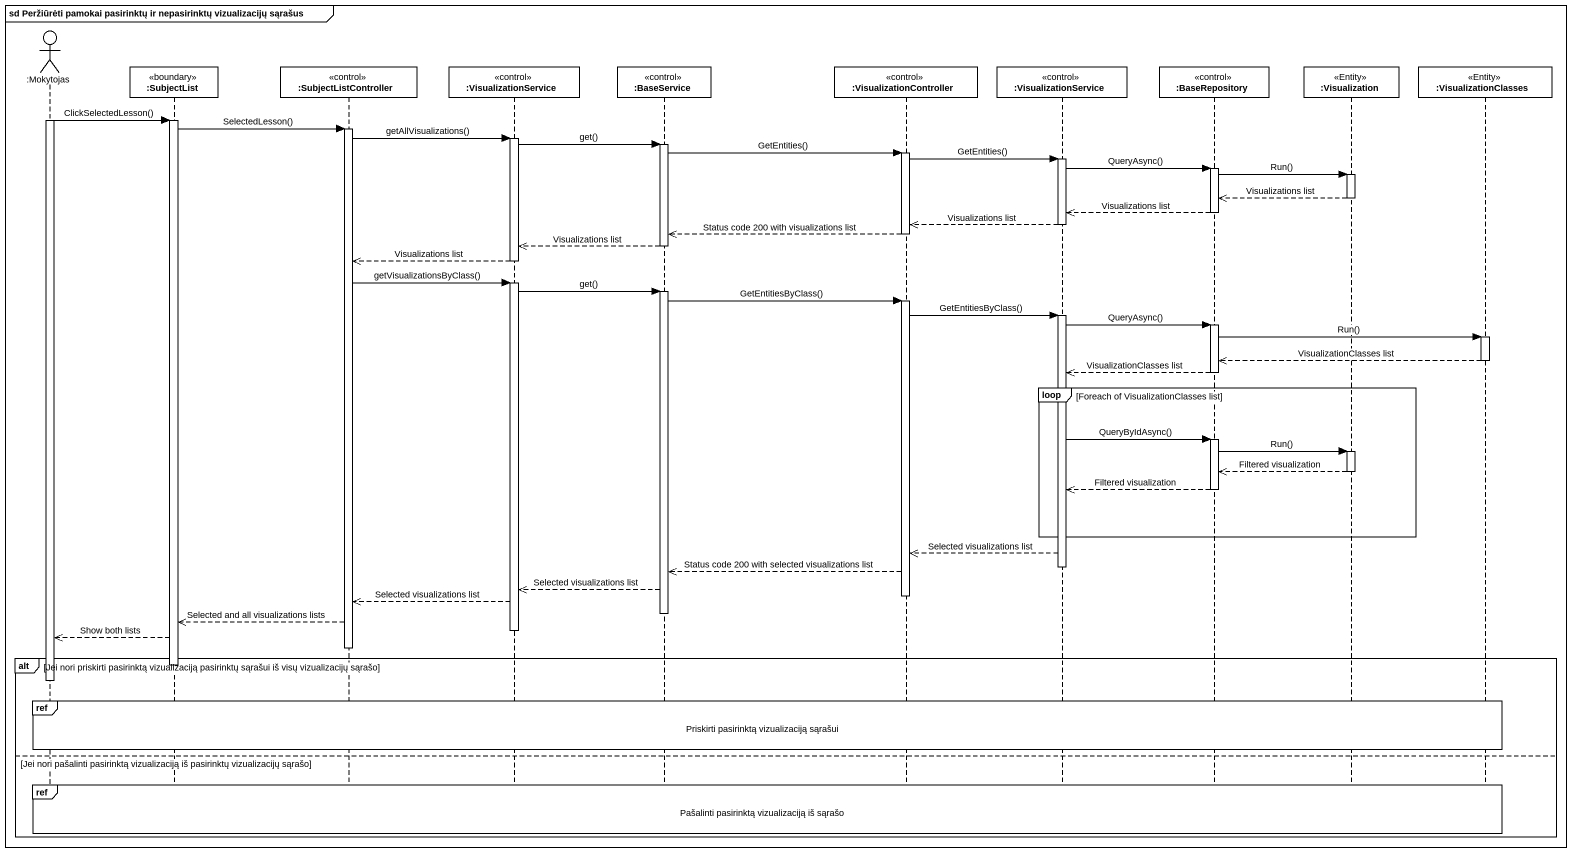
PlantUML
@startuml
mainframe sd Peržiūrėti pamokai pasirinktų ir nepasirinktų vizualizacijų sąrašus
hide footbox
actor ":Mokytojas" as Mokytojas
participant ":SubjectList" as SubjectList <<boundary>>
participant ":SubjectListController" as SubjectListController <<control>>
participant ":VisualizationService" as VisualizationService <<control>>
participant ":BaseService" as BaseService <<control>>
participant ":VisualizationController" as VisualizationController <<control>>
participant ":VisualizationService" as VisualizationService_2 <<control>>
participant ":BaseRepository" as BaseRepository <<control>>
participant ":Visualization" as Visualization <<Entity>>
participant ":VisualizationClasses" as VisualizationClasses <<Entity>>

activate Mokytojas
Mokytojas -> SubjectList : ClickSelectedLesson()
activate SubjectList
SubjectList -> SubjectListController : SelectedLesson()
activate SubjectListController
SubjectListController -> VisualizationService : getAllVisualizations()
activate VisualizationService
VisualizationService -> BaseService : get()
activate BaseService
BaseService -> VisualizationController : GetEntities()
activate VisualizationController
VisualizationController -> VisualizationService_2 : GetEntities()
activate VisualizationService_2
VisualizationService_2 -> BaseRepository : QueryAsync()
activate BaseRepository
BaseRepository -> Visualization : Run()
activate Visualization
Visualization -->> BaseRepository : Visualizations list
deactivate Visualization
BaseRepository -->> VisualizationService_2 : Visualizations list
deactivate BaseRepository
VisualizationService_2 -->> VisualizationController : Visualizations list
deactivate VisualizationService_2
VisualizationController -->> BaseService : Status code 200 with visualizations list
deactivate VisualizationController
BaseService -->> VisualizationService : Visualizations list
deactivate BaseService
VisualizationService -->> SubjectListController : Visualizations list
deactivate VisualizationService
SubjectListController -> VisualizationService : getVisualizationsByClass()
activate VisualizationService
VisualizationService -> BaseService : get()
activate BaseService
BaseService -> VisualizationController : GetEntitiesByClass()
activate VisualizationController
VisualizationController -> VisualizationService_2 : GetEntitiesByClass()
activate VisualizationService_2
VisualizationService_2 -> BaseRepository : QueryAsync()
activate BaseRepository
BaseRepository -> VisualizationClasses : Run()
activate VisualizationClasses
VisualizationClasses -->> BaseRepository : VisualizationClasses list
deactivate VisualizationClasses
BaseRepository -->> VisualizationService_2 : VisualizationClasses list
deactivate BaseRepository
loop Foreach of VisualizationClasses list
  VisualizationService_2 -> BaseRepository : QueryByIdAsync()
  activate BaseRepository
  BaseRepository -> Visualization : Run()
  activate Visualization
  Visualization -->> BaseRepository : Filtered visualization
  deactivate Visualization
  BaseRepository -->> VisualizationService_2 : Filtered visualization
  deactivate BaseRepository
end
VisualizationService_2 -->> VisualizationController : Selected visualizations list
deactivate VisualizationService_2
VisualizationController -->> BaseService : Status code 200 with selected visualizations list
BaseService -->> VisualizationService : Selected visualizations list
deactivate VisualizationController
VisualizationService -->> SubjectListController : Selected visualizations list
deactivate BaseService
SubjectListController -->> SubjectList : Selected and all visualizations lists
deactivate VisualizationService
SubjectList -->> Mokytojas : Show both lists
deactivate SubjectListController
alt Jei nori priskirti pasirinktą vizualizaciją pasirinktų sąrašui iš visų vizualizacijų sąrašo
  deactivate SubjectList
  deactivate Mokytojas
  ref over Mokytojas, SubjectList, SubjectListController, VisualizationService, BaseService, VisualizationController, VisualizationService_2, BaseRepository, Visualization, VisualizationClasses : Priskirti pasirinktą vizualizaciją sąrašui
else Jei nori pašalinti pasirinktą vizualizaciją iš pasirinktų vizualizacijų sąrašo
  ref over Mokytojas, SubjectList, SubjectListController, VisualizationService, BaseService, VisualizationController, VisualizationService_2, BaseRepository, Visualization, VisualizationClasses : Pašalinti pasirinktą vizualizaciją iš sąrašo
end
@enduml
